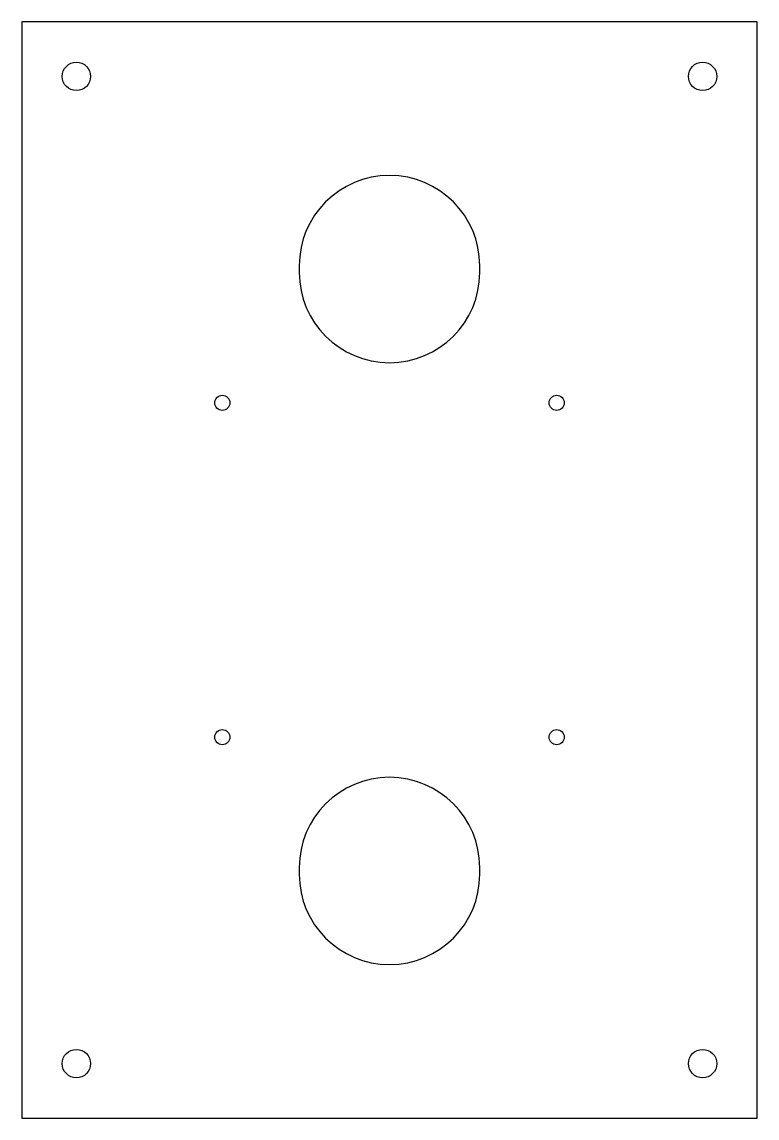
# Model space of a CAD drawing. Header units: millimetres. Extents: x 0 to 220, y 0 to 328.
import ezdxf

# ---------------------------------------------------------------- set-up
doc = ezdxf.new("R2010")
doc.units = ezdxf.units.MM

msp = doc.modelspace()

# ---------------------------------------------------------------- linework, layer by layer
msp.add_lwpolyline([(0, 0), (219.8654, 0), (219.8654, 327.8654), (0, 327.8654)], close=True)
for points in [[(109.9327, 225.9327), (109.9327, 225.9327, 0.41421356), (136.9327, 252.9327), (136.9327, 254.9327, 0.41421356), (109.9327, 281.9327), (109.9327, 281.9327, 0.41421356), (82.9327, 254.9327), (82.9327, 252.9327, 0.41421356)], [(109.9327, 45.9327), (109.9327, 45.9327, 0.41421356), (136.9327, 72.9327), (136.9327, 74.9327, 0.41421356), (109.9327, 101.9327), (109.9327, 101.9327, 0.41421356), (82.9327, 74.9327), (82.9327, 72.9327, 0.41421356)]]:
    msp.add_lwpolyline(points, format="xyb", close=True)
for centre, radius in [((16.2952, 311.5702), 4.25), ((203.5702, 311.5702), 4.25), ((59.9327, 213.9327), 2.25), ((159.9327, 213.9327), 2.25), ((59.9327, 113.9327), 2.25), ((159.9327, 113.9327), 2.25), ((16.2952, 16.2952), 4.25), ((203.5702, 16.2952), 4.25)]:
    msp.add_circle(centre, radius)

doc.saveas('drawing.dxf')
